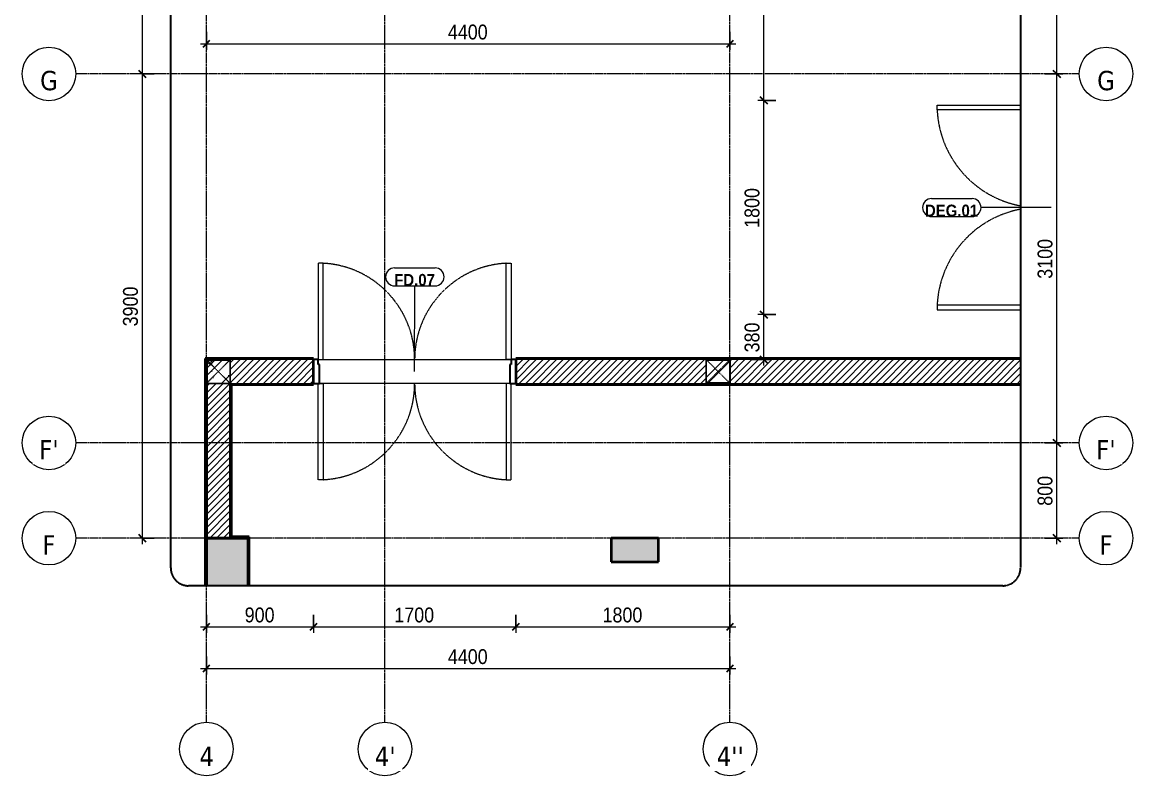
# Model space of a CAD drawing. Header units: millimetres. Extents: x 42962 to 86732, y 2002 to 54980.
# Drawn here: x 53216 to 62549, y 42540 to 48871 of the extents above; entities that cross this region are included whole.
import ezdxf

# ---------------------------------------------------------------- set-up
doc = ezdxf.new("R2010")
doc.units = ezdxf.units.MM
for name, pattern in [('Dash', [6, 3, -3]), ('Dash - Tight', [4.5, 3, -1.5]), ('Grid Line', [22.225, 12.7, -3.175, 3.175, -3.175]), ('Hidden', [7.14375, 4.7625, -2.38125])]:
    doc.linetypes.add(name, pattern=pattern)
for name, color, linetype, lineweight in [('0-2', 10, 'Continuous', 5), ('A-ANNO-DIMS', 211, 'Continuous', 9), ('A-ANNO-DIMS-50', 211, 'Continuous', 9), ('A-DETL-GENF-1', 92, 'Dash - Tight', 18), ('A-DETL-GENF-2', 92, 'Hidden', 25), ('A-DOOR', 31, 'Continuous', 18), ('A-DOOR-FRAM', 31, 'Continuous', 25), ('A-DOOR-IDEN', 31, 'Continuous', 9), ('A-FLOR', 192, 'Continuous', 18), ('A-WALL', 113, 'Continuous', 18), ('A-WALL-1', 113, 'Continuous', 35), ('A-WALL-PATT-1', 111, 'Continuous', 18), ('I-WALL-2', 2, 'Continuous', 35), ('S-COLS', 52, 'Continuous', 18), ('S-COLS-1', 9, 'Continuous', 5), ('S-COLS-2', 7, 'Continuous', 35), ('S-COLS-3', 52, 'Dash', 18), ('S-COLS-4', 254, 'Continuous', 18), ('S-COLS-5', 52, 'Continuous', 35), ('S-COLS-HDLN', 52, 'Dash', 18), ('S-GRID-1', 1, 'Grid Line', 9), ('S-GRID-IDEN', 1, 'Continuous', 9)]:
    doc.layers.add(name, color=color, linetype=linetype, lineweight=lineweight)
doc.styles.add('Arial_B_1', font='arialbd.ttf', dxfattribs={"width": 0.9, "height": 100})
doc.styles.add('Tahoma_B', font='tahomabd.ttf', dxfattribs={"height": 162.5})
doc.styles.add('UTM Avo', font='', dxfattribs={"width": 0.9, "height": 125})
doc.styles.get('UTM Avo').set_extended_font_data('UTM Avo')
doc.dimstyles.new('1_Dim_chi_tiet_2_5', dxfattribs={"dimscale": 304.8, "dimtxt": 124.912619, "dimasz": 0.19685, "dimexe": 0.164042, "dimexo": 0.0625, "dimgap": 0.016404, "dimtad": 1, "dimdec": 0, "dimrnd": 5, "dimzin": 0, "dimdsep": 46, "dimtxsty": 'UTM Avo', "dimblk1": 'OBLIQUE', "dimblk2": 'OBLIQUE', "dimsah": 1, "dimcen": 0.09, "dimdle": 0.164042, "dimazin": 0, "dimtfac": 1, "dimtdec": 4, "dimtix": 1, "dimtmove": 0, "dimatfit": 3, "dimfxl": 0.328084, "dimfxlon": 1, "dimtvp": 1, "dimtolj": 1, "dimtzin": 0, "dimarcsym": 2})
pattern_1 = [(45, (10311.07, 0), (-28.284271, 28.284271), [])]
pattern_2 = [(45, (10311.07, 0), (-26.516504, 26.516504), [])]
pattern_3 = [(50, (10311.07, 0), (364.3679, -31.8783), [38.1, -419.1]), (355, (10311.07, 0), (-70.4859, 382.1133), [30.48, -335.28]), (100.451, (10341.43, -2.66), (293.885, 350.2334), [32.38, -356.18]), (46.184, (10311.07, 101.6), (542.1585, -84.0858), [57.15, -628.65]), (96.636, (10356.25, 94.6), (474.805, 494.8554), [48.57, -534.27]), (351.184, (10311.07, 101.6), (474.81, 494.85), [45.72, -502.92]), (21, (10361.87, 76.2), (303.2285, -204.5305), [38.1, -419.1]), (326, (10361.87, 76.2), (123.6039, 368.376), [30.48, -335.28]), (71.451, (10387.14, 59.16), (426.8341, 163.8427), [32.38, -356.18]), (37.5, (10311.07, 0), (6.17665, 169.11015), [3.353, -327.863, 3.353, -337.007, -336.55]), (37.5, (10311.07, 0), (6.17665, 169.11015), [-671.576, 3.353, -333.197]), (7.5, (10311.07, 0), (133.6389, 200.3615), [3.353, -190.703, 3.353, -320.243, -128.27]), (7.5, (10311.07, 0), (133.6389, 200.3615), [-517.652, 3.353, -124.917]), (327.5, (10197.79, 0), (271.18182, -11.45836), [3.353, -123.647, 3.353, -392.887, -525.78]), (327.5, (10197.79, 0), (271.18182, -11.45836), [-523.24, 3.353, -522.427]), (317.5, (10146.99, 0), (296.2585, 50.85285), [3.353, -161.747, 3.353, -259.791, -373.38]), (317.5, (10146.99, 0), (296.2585, 50.85285), [-428.244, 3.353, -370.027]), (45, (10311.07, 0), (-125.7236, 125.7236), []), (45, (10311.07, 190.5), (-125.7236, 125.7236), [])]

# ---------------------------------------------------------------- blocks, each defined once
blk = doc.blocks.new('NCV_TKTC_KET CAU_rvt-2-TKCS_THANG MÁY TM1 - MẶT BẰNG TẦNG 1')
at = {"layer": 'S-COLS-1'}
for points in [[(45752.6, 53361.9), (45752.6, 53711.9), (44452.6, 53711.9), (44452.6, 53361.9), (45316.3, 53361.9)], [(48852.6, 53362.3), (48852.6, 53562.3), (48252.6, 53562.3), (48252.6, 53362.3)], [(45052.6, 51361.9), (45052.6, 51661.9), (44452.6, 51661.9), (44452.6, 51361.9)], [(46752.6, 51261.9), (46752.6, 51661.9), (46552.6, 51661.9), (46552.6, 51261.9)], [(48852.6, 51261.9), (48852.6, 51661.9), (48652.6, 51661.9), (48652.6, 51261.9)], [(44652.6, 49161.9), (44652.6, 49561.9), (44452.6, 49561.9), (44452.6, 49161.9)], [(46752.6, 49161.9), (46752.6, 49561.9), (46552.6, 49561.9), (46552.6, 49161.9)], [(48852.6, 49161.9), (48852.6, 49561.9), (48652.6, 49561.9), (48652.6, 49161.9)], [(44452.6, 44136.9), (44802.6, 44136.9), (44802.6, 44536.9), (44452.6, 44536.9)], [(48252.6, 44336.9), (48252.6, 44536.9), (47852.6, 44536.9), (47852.6, 44336.9)]]:
    blk.add_hatch(color=256, dxfattribs=at).paths.add_polyline_path(points)
at = {"layer": 'S-COLS-2'}
for p, q in [((44452.6, 53711.9), (44452.6, 53361.9)), ((45752.6, 53711.9), (44452.6, 53711.9)), ((45752.6, 53361.9), (45752.6, 53711.9)), ((48252.6, 53562.3), (48252.6, 53362.3)), ((48852.6, 53562.3), (48252.6, 53562.3)), ((48852.6, 53362.3), (48852.6, 53562.3)), ((44452.6, 53361.9), (45752.6, 53361.9)), ((48252.6, 53362.3), (48852.6, 53362.3)), ((44452.6, 51661.9), (44452.6, 51361.9)), ((45052.6, 51661.9), (44452.6, 51661.9)), ((45052.6, 51361.9), (45052.6, 51661.9)), ((46752.6, 51661.9), (46552.6, 51661.9)), ((46552.6, 51661.9), (46552.6, 51261.9)), ((46752.6, 51261.9), (46752.6, 51661.9)), ((48852.6, 51661.9), (48652.6, 51661.9)), ((48652.6, 51661.9), (48652.6, 51261.9)), ((48852.6, 51261.9), (48852.6, 51661.9)), ((44452.6, 51361.9), (45052.6, 51361.9)), ((46552.6, 51261.9), (46752.6, 51261.9)), ((48652.6, 51261.9), (48852.6, 51261.9)), ((44652.6, 49561.9), (44452.6, 49561.9)), ((44452.6, 49561.9), (44452.6, 49161.9)), ((44652.6, 49161.9), (44652.6, 49561.9)), ((46752.6, 49561.9), (46552.6, 49561.9)), ((46552.6, 49561.9), (46552.6, 49161.9)), ((46752.6, 49161.9), (46752.6, 49561.9)), ((48852.6, 49561.9), (48652.6, 49561.9)), ((48652.6, 49561.9), (48652.6, 49161.9)), ((48852.6, 49161.9), (48852.6, 49561.9)), ((44452.6, 49161.9), (44652.6, 49161.9)), ((46552.6, 49161.9), (46752.6, 49161.9)), ((48652.6, 49161.9), (48852.6, 49161.9)), ((44802.6, 44536.9), (44452.6, 44536.9)), ((44452.6, 44536.9), (44452.6, 44136.9)), ((44802.6, 44136.9), (44802.6, 44536.9)), ((47852.6, 44536.9), (47852.6, 44336.9)), ((48252.6, 44536.9), (47852.6, 44536.9)), ((48252.6, 44336.9), (48252.6, 44536.9)), ((47852.6, 44336.9), (48252.6, 44336.9))]:
    blk.add_line(p, q, dxfattribs=at)
blk = doc.blocks.new('FD_07 - FD_07-1700x2200-CỬA ĐI 2 CÁNH-910693-TKCS_THANG MÁY TM1 - MẶT BẰNG TẦNG 1')
at = {"layer": 'A-DETL-GENF-1'}
for p, q in [((-810, 910), (-810, 100)), ((-770, 910), (-810, 910)), ((-770, 100), (-770, 910)), ((770, 100), (770, 910)), ((770, 910), (810, 910)), ((810, 910), (810, 100)), ((-810, 100), (-770, 100)), ((810, 100), (770, 100)), ((-810, -910), (-810, -100)), ((-810, -100), (-770, -100)), ((-770, -100), (-770, -910)), ((810, -100), (770, -100)), ((770, -100), (770, -910)), ((810, -910), (810, -100)), ((-770, -910), (-810, -910)), ((770, -910), (810, -910))]:
    blk.add_line(p, q, dxfattribs=at)
for centre, start, end in [((-810, 100), 0, 87.16943), ((810, 100), 92.83057, 180), ((-810, -100), 272.83057, 360), ((810, -100), 180, 267.16943)]:
    blk.add_arc(centre, 810, start, end, dxfattribs=at)
at = {"layer": 'A-DOOR'}
for p, q in [((-810, 100), (810, 100)), ((800, -100), (-800, -100))]:
    blk.add_line(p, q, dxfattribs=at)
at = {"layer": 'A-DOOR-FRAM'}
for p, q in [((-810, 100), (-850, 100)), ((-850, 100), (-850, -100)), ((-810, 60), (-810, 100)), ((850, 100), (810, 100)), ((810, 100), (810, 60)), ((850, -100), (850, 100)), ((-800, 60), (-810, 60)), ((-800, -100), (-800, 60)), ((810, 60), (800, 60)), ((800, 60), (800, -100)), ((-850, -100), (-800, -100)), ((800, -100), (850, -100))]:
    blk.add_line(p, q, dxfattribs=at)
blk = doc.blocks.new('FD_07 - DIG_01-1800x2200-CỬA ĐI 2 CÁNH 2-2150742-TKCS_THANG MÁY TM1 - MẶT BẰNG TẦNG 1')
at = {"layer": 'A-DETL-GENF-1'}
for p, q in [((-860, 960), (-860, 258.1)), ((-820, 960), (-860, 960)), ((-820, 258.1), (-820, 960)), ((820, 258.1), (820, 960)), ((820, 960), (860, 960)), ((860, 960), (860, 258.1))]:
    blk.add_line(p, q, dxfattribs=at)
for centre, start, end in [((-860, 100), 10.61607, 87.33412), ((860, 100), 92.66588, 169.38393)]:
    blk.add_arc(centre, 860, start, end, dxfattribs=at)
blk = doc.blocks.new('G1_SOF - BO TRU - 200x200-3050151-TKCS_THANG MÁY TM1 - MẶT BẰNG TẦNG 1')
at = {"layer": 'S-COLS-HDLN'}
for p, q in [((-100, 100), (100, -100)), ((100, 100), (-100, -100))]:
    blk.add_line(p, q, dxfattribs=at)
blk = doc.blocks.new('BORDER VIEW - BORDER VIEW-2485177-TKCS_THANG MÁY TM1 - MẶT BẰNG TẦNG 1')
at = {"layer": 'A-DETL-GENF-2'}
for p, q in [((150, 9766), (6991.9, 9766)), ((0, 150), (0, 9616)), ((7141.9, 9616), (7141.9, 150)), ((6991.9, 0), (150, 0))]:
    blk.add_line(p, q, dxfattribs=at)
for centre, start, end in [((150, 9616), 90, 180), ((6991.9, 9616), 360, 90), ((150, 150), 180, 270), ((6991.9, 150), 270, 0)]:
    blk.add_arc(centre, 150, start, end, dxfattribs=at)
blk = doc.blocks.new('Grid - M_Grid Head - Circle-353313-TKCS_THANG MÁY TM1 - MẶT BẰNG TẦNG 1')
at = {"layer": 'S-GRID-IDEN'}
blk.add_circle((0, 0), 4.5, dxfattribs=at)
blk = doc.blocks.new('STN_Door Tag - STN_Door Tag-1788670-TKCS_THANG MÁY TM1 - MẶT BẰNG TẦNG 1')
at = {"layer": 'A-DOOR-IDEN'}
for p, q in [((-3.37, 1.49), (3.43, 1.49)), ((-3.37, -1.52), (3.43, -1.52))]:
    blk.add_line(p, q, dxfattribs=at)
for centre, start, end in [((-3.37, -0.01), 90, 270), ((3.43, -0.01), 270, 90)]:
    blk.add_arc(centre, 1.51, start, end, dxfattribs=at)
blk = doc.blocks.new('DIMBLOCK41-TKCS_THANG MÁY TM1 - MẶT BẰNG TẦNG 1')
at = {"layer": 'A-ANNO-DIMS-50', "lineweight": 25}
for p, q in [((61910.7, 45336.9), (61880.7, 45366.9)), ((61910.7, 45336.9), (61940.7, 45306.9)), ((61910.7, 44536.9), (61880.7, 44566.9)), ((61910.7, 44536.9), (61940.7, 44506.9))]:
    blk.add_line(p, q, dxfattribs=at)
at = {"layer": 'A-ANNO-DIMS-50'}
for p, q in [((61810.7, 45336.9), (61960.7, 45336.9)), ((61910.7, 45336.9), (61810.7, 45336.9)), ((61910.7, 44486.9), (61910.7, 45336.9)), ((61810.7, 44536.9), (61960.7, 44536.9)), ((61910.7, 44536.9), (61810.7, 44536.9))]:
    blk.add_line(p, q, dxfattribs=at)
at = {"layer": 'A-ANNO-DIMS-50', "color": 0, "insert": (61748.3, 44808.6), "char_height": 125, "width": 308.118, "attachment_point": 1, "rotation": 90, "line_spacing_factor": 1.110334, "style": 'UTM Avo'}
blk.add_mtext('800', dxfattribs=at)
blk = doc.blocks.new('_Oblique')
at = {"color": 0, "linetype": 'ByBlock', "lineweight": -2}
blk.add_line((-0.5, -0.5), (0.5, 0.5), dxfattribs=at)
blk = doc.blocks.new('DIMBLOCK42-TKCS_THANG MÁY TM1 - MẶT BẰNG TẦNG 1')
at = {"layer": 'A-ANNO-DIMS-50', "lineweight": 25}
for p, q in [((61910.7, 48436.9), (61880.7, 48466.9)), ((61910.7, 48436.9), (61940.7, 48406.9)), ((61910.7, 45336.9), (61880.7, 45366.9)), ((61910.7, 45336.9), (61940.7, 45306.9))]:
    blk.add_line(p, q, dxfattribs=at)
at = {"layer": 'A-ANNO-DIMS-50'}
for p, q in [((61810.7, 48436.9), (61960.7, 48436.9)), ((61910.7, 48436.9), (61810.7, 48436.9)), ((61910.7, 45336.9), (61910.7, 48436.9)), ((61810.7, 45336.9), (61960.7, 45336.9)), ((61910.7, 45336.9), (61810.7, 45336.9))]:
    blk.add_line(p, q, dxfattribs=at)
at = {"layer": 'A-ANNO-DIMS-50', "color": 0, "insert": (61748.3, 46715.8), "char_height": 125, "width": 410.824, "attachment_point": 1, "rotation": 90, "line_spacing_factor": 1.110334, "style": 'UTM Avo'}
blk.add_mtext('3100', dxfattribs=at)
blk = doc.blocks.new('DIMBLOCK43-TKCS_THANG MÁY TM1 - MẶT BẰNG TẦNG 1')
at = {"layer": 'A-ANNO-DIMS-50'}
for p, q in [((61810.7, 51436.9), (61960.7, 51436.9)), ((61910.7, 51436.9), (61810.7, 51436.9)), ((61910.7, 48436.9), (61910.7, 51486.9)), ((61810.7, 48436.9), (61960.7, 48436.9)), ((61910.7, 48436.9), (61810.7, 48436.9))]:
    blk.add_line(p, q, dxfattribs=at)
at = {"layer": 'A-ANNO-DIMS-50', "lineweight": 25}
for p, q in [((61910.7, 51436.9), (61880.7, 51466.9)), ((61910.7, 51436.9), (61940.7, 51406.9)), ((61910.7, 48436.9), (61880.7, 48466.9)), ((61910.7, 48436.9), (61940.7, 48406.9))]:
    blk.add_line(p, q, dxfattribs=at)
at = {"layer": 'A-ANNO-DIMS-50', "color": 0, "insert": (61748.3, 49765.8), "char_height": 125, "width": 410.824, "attachment_point": 1, "rotation": 90, "line_spacing_factor": 1.110334, "style": 'UTM Avo'}
blk.add_mtext('3000', dxfattribs=at)
blk = doc.blocks.new('DIMBLOCK44-TKCS_THANG MÁY TM1 - MẶT BẰNG TẦNG 1')
at = {"layer": 'A-ANNO-DIMS-50'}
for p, q in [((54324.9, 51436.9), (54174.9, 51436.9)), ((54224.9, 51486.9), (54224.9, 48436.9)), ((54224.9, 51436.9), (54324.9, 51436.9)), ((54324.9, 48436.9), (54174.9, 48436.9)), ((54224.9, 48436.9), (54324.9, 48436.9))]:
    blk.add_line(p, q, dxfattribs=at)
at = {"layer": 'A-ANNO-DIMS-50', "lineweight": 25}
for p, q in [((54224.9, 51436.9), (54194.9, 51466.9)), ((54224.9, 51436.9), (54254.9, 51406.9)), ((54224.9, 48436.9), (54194.9, 48466.9)), ((54224.9, 48436.9), (54254.9, 48406.9))]:
    blk.add_line(p, q, dxfattribs=at)
at = {"layer": 'A-ANNO-DIMS-50', "color": 0, "insert": (54062.5, 49765.8), "char_height": 125, "width": 410.824, "attachment_point": 1, "rotation": 90, "line_spacing_factor": 1.110334, "style": 'UTM Avo'}
blk.add_mtext('3000', dxfattribs=at)
blk = doc.blocks.new('DIMBLOCK45-TKCS_THANG MÁY TM1 - MẶT BẰNG TẦNG 1')
at = {"layer": 'A-ANNO-DIMS-50', "lineweight": 25}
for p, q in [((54224.9, 48436.9), (54194.9, 48466.9)), ((54224.9, 48436.9), (54254.9, 48406.9)), ((54224.9, 44536.9), (54194.9, 44566.9)), ((54224.9, 44536.9), (54254.9, 44506.9))]:
    blk.add_line(p, q, dxfattribs=at)
at = {"layer": 'A-ANNO-DIMS-50'}
for p, q in [((54324.9, 48436.9), (54174.9, 48436.9)), ((54224.9, 48436.9), (54224.9, 44486.9)), ((54224.9, 48436.9), (54324.9, 48436.9)), ((54324.9, 44536.9), (54174.9, 44536.9)), ((54224.9, 44536.9), (54324.9, 44536.9))]:
    blk.add_line(p, q, dxfattribs=at)
at = {"layer": 'A-ANNO-DIMS-50', "color": 0, "insert": (54062.5, 46315.8), "char_height": 125, "width": 410.824, "attachment_point": 1, "rotation": 90, "line_spacing_factor": 1.110334, "style": 'UTM Avo'}
blk.add_mtext('3900', dxfattribs=at)
blk = doc.blocks.new('DIMBLOCK46-TKCS_THANG MÁY TM1 - MẶT BẰNG TẦNG 1')
at = {"layer": 'A-ANNO-DIMS-50'}
for p, q in [((54763.6, 43891.6), (54763.6, 43741.6)), ((54763.6, 43791.6), (54763.6, 43891.6)), ((55663.6, 43891.6), (55663.6, 43741.6)), ((55663.6, 43791.6), (55663.6, 43891.6)), ((54713.6, 43791.6), (55663.6, 43791.6))]:
    blk.add_line(p, q, dxfattribs=at)
at = {"layer": 'A-ANNO-DIMS-50', "lineweight": 25}
for p, q in [((54763.6, 43791.6), (54733.6, 43761.6)), ((54763.6, 43791.6), (54793.6, 43821.6)), ((55663.6, 43791.6), (55633.6, 43761.6)), ((55663.6, 43791.6), (55693.6, 43821.6))]:
    blk.add_line(p, q, dxfattribs=at)
at = {"layer": 'A-ANNO-DIMS-50', "color": 0, "insert": (55085.3, 43954), "char_height": 125, "width": 308.118, "attachment_point": 1, "line_spacing_factor": 1.110334, "style": 'UTM Avo'}
blk.add_mtext('900', dxfattribs=at)
blk = doc.blocks.new('DIMBLOCK47-TKCS_THANG MÁY TM1 - MẶT BẰNG TẦNG 1')
at = {"layer": 'A-ANNO-DIMS-50'}
for p, q in [((55663.6, 43891.6), (55663.6, 43741.6)), ((55663.6, 43791.6), (55663.6, 43891.6)), ((57363.6, 43891.6), (57363.6, 43741.6)), ((57363.6, 43791.6), (57363.6, 43891.6)), ((55663.6, 43791.6), (57363.6, 43791.6))]:
    blk.add_line(p, q, dxfattribs=at)
at = {"layer": 'A-ANNO-DIMS-50', "lineweight": 25}
for p, q in [((55663.6, 43791.6), (55633.6, 43761.6)), ((55663.6, 43791.6), (55693.6, 43821.6)), ((57363.6, 43791.6), (57333.6, 43761.6)), ((57363.6, 43791.6), (57393.6, 43821.6))]:
    blk.add_line(p, q, dxfattribs=at)
at = {"layer": 'A-ANNO-DIMS-50', "color": 0, "insert": (56342.5, 43954), "char_height": 125, "width": 410.824, "attachment_point": 1, "line_spacing_factor": 1.110334, "style": 'UTM Avo'}
blk.add_mtext('1700', dxfattribs=at)
blk = doc.blocks.new('DIMBLOCK48-TKCS_THANG MÁY TM1 - MẶT BẰNG TẦNG 1')
at = {"layer": 'A-ANNO-DIMS-50'}
for p, q in [((57363.6, 43891.6), (57363.6, 43741.6)), ((57363.6, 43791.6), (57363.6, 43891.6)), ((59163.6, 43891.6), (59163.6, 43741.6)), ((59163.6, 43791.6), (59163.6, 43891.6)), ((57363.6, 43791.6), (59213.6, 43791.6))]:
    blk.add_line(p, q, dxfattribs=at)
at = {"layer": 'A-ANNO-DIMS-50', "lineweight": 25}
for p, q in [((57363.6, 43791.6), (57333.6, 43761.6)), ((57363.6, 43791.6), (57393.6, 43821.6)), ((59163.6, 43791.6), (59133.6, 43761.6)), ((59163.6, 43791.6), (59193.6, 43821.6))]:
    blk.add_line(p, q, dxfattribs=at)
at = {"layer": 'A-ANNO-DIMS-50', "color": 0, "insert": (58092.5, 43954), "char_height": 125, "width": 410.824, "attachment_point": 1, "line_spacing_factor": 1.110334, "style": 'UTM Avo'}
blk.add_mtext('1800', dxfattribs=at)
blk = doc.blocks.new('DIMBLOCK49-TKCS_THANG MÁY TM1 - MẶT BẰNG TẦNG 1')
at = {"layer": 'A-ANNO-DIMS-50'}
for p, q in [((54763.6, 43541.6), (54763.6, 43391.6)), ((54763.6, 43441.6), (54763.6, 43541.6)), ((59163.6, 43541.6), (59163.6, 43391.6)), ((59163.6, 43441.6), (59163.6, 43541.6)), ((54713.6, 43441.6), (59213.6, 43441.6))]:
    blk.add_line(p, q, dxfattribs=at)
at = {"layer": 'A-ANNO-DIMS-50', "lineweight": 25}
for p, q in [((54763.6, 43441.6), (54733.6, 43411.6)), ((54763.6, 43441.6), (54793.6, 43471.6)), ((59163.6, 43441.6), (59133.6, 43411.6)), ((59163.6, 43441.6), (59193.6, 43471.6))]:
    blk.add_line(p, q, dxfattribs=at)
at = {"layer": 'A-ANNO-DIMS-50', "color": 0, "insert": (56792.5, 43604), "char_height": 125, "width": 410.824, "attachment_point": 1, "line_spacing_factor": 1.110334, "style": 'UTM Avo'}
blk.add_mtext('4400', dxfattribs=at)
blk = doc.blocks.new('DIMBLOCK50-TKCS_THANG MÁY TM1 - MẶT BẰNG TẦNG 1')
at = {"layer": 'A-ANNO-DIMS-50'}
for p, q in [((59548.4, 46414.6), (59398.4, 46414.6)), ((59448.4, 45986.9), (59448.4, 46414.6)), ((59448.4, 46414.6), (59548.4, 46414.6)), ((59348.4, 46036.9), (59498.4, 46036.9)), ((59448.4, 46036.9), (59348.4, 46036.9))]:
    blk.add_line(p, q, dxfattribs=at)
at = {"layer": 'A-ANNO-DIMS-50', "lineweight": 25}
for p, q in [((59448.4, 46414.6), (59418.4, 46444.6)), ((59448.4, 46414.6), (59478.4, 46384.6)), ((59448.4, 46036.9), (59418.4, 46066.9)), ((59448.4, 46036.9), (59478.4, 46006.9))]:
    blk.add_line(p, q, dxfattribs=at)
at = {"layer": 'A-ANNO-DIMS-50', "color": 0, "insert": (59286, 46097.4), "char_height": 125, "width": 308.118, "attachment_point": 1, "rotation": 90, "line_spacing_factor": 1.110334, "style": 'UTM Avo'}
blk.add_mtext('380', dxfattribs=at)
blk = doc.blocks.new('DIMBLOCK51-TKCS_THANG MÁY TM1 - MẶT BẰNG TẦNG 1')
at = {"layer": 'A-ANNO-DIMS-50'}
for p, q in [((59548.4, 48214.6), (59398.4, 48214.6)), ((59448.4, 46414.6), (59448.4, 48214.6)), ((59448.4, 48214.6), (59548.4, 48214.6)), ((59548.4, 46414.6), (59398.4, 46414.6)), ((59448.4, 46414.6), (59548.4, 46414.6))]:
    blk.add_line(p, q, dxfattribs=at)
at = {"layer": 'A-ANNO-DIMS-50', "lineweight": 25}
for p, q in [((59448.4, 48214.6), (59418.4, 48244.6)), ((59448.4, 48214.6), (59478.4, 48184.6)), ((59448.4, 46414.6), (59418.4, 46444.6)), ((59448.4, 46414.6), (59478.4, 46384.6))]:
    blk.add_line(p, q, dxfattribs=at)
at = {"layer": 'A-ANNO-DIMS-50', "color": 0, "insert": (59286, 47143.5), "char_height": 125, "width": 410.824, "attachment_point": 1, "rotation": 90, "line_spacing_factor": 1.110334, "style": 'UTM Avo'}
blk.add_mtext('1800', dxfattribs=at)
blk = doc.blocks.new('DIMBLOCK52-TKCS_THANG MÁY TM1 - MẶT BẰNG TẦNG 1')
at = {"layer": 'A-ANNO-DIMS-50'}
for p, q in [((59448.4, 48214.6), (59448.4, 50411.9)), ((59348.4, 50361.9), (59498.4, 50361.9)), ((59448.4, 50361.9), (59348.4, 50361.9)), ((59548.4, 48214.6), (59398.4, 48214.6)), ((59448.4, 48214.6), (59548.4, 48214.6))]:
    blk.add_line(p, q, dxfattribs=at)
at = {"layer": 'A-ANNO-DIMS-50', "lineweight": 25}
for p, q in [((59448.4, 50361.9), (59418.4, 50391.9)), ((59448.4, 50361.9), (59478.4, 50331.9)), ((59448.4, 48214.6), (59418.4, 48244.6)), ((59448.4, 48214.6), (59478.4, 48184.6))]:
    blk.add_line(p, q, dxfattribs=at)
at = {"layer": 'A-ANNO-DIMS-50', "color": 0, "insert": (59286, 49117.1), "char_height": 125, "width": 410.824, "attachment_point": 1, "rotation": 90, "line_spacing_factor": 1.110334, "style": 'UTM Avo'}
blk.add_mtext('2145', dxfattribs=at)
blk = doc.blocks.new('DIMBLOCK53-TKCS_THANG MÁY TM1 - MẶT BẰNG TẦNG 1')
at = {"layer": 'A-ANNO-DIMS-50'}
for p, q in [((54763.6, 48789.2), (54763.6, 48639.2)), ((54763.6, 48689.2), (54763.6, 48789.2)), ((59163.6, 48789.2), (59163.6, 48639.2)), ((59163.6, 48689.2), (59163.6, 48789.2)), ((54713.6, 48689.2), (59213.6, 48689.2))]:
    blk.add_line(p, q, dxfattribs=at)
at = {"layer": 'A-ANNO-DIMS-50', "lineweight": 25}
for p, q in [((54763.6, 48689.2), (54793.6, 48719.2)), ((59163.6, 48689.2), (59193.6, 48719.2)), ((54763.6, 48689.2), (54733.6, 48659.2)), ((59163.6, 48689.2), (59133.6, 48659.2))]:
    blk.add_line(p, q, dxfattribs=at)
at = {"layer": 'A-ANNO-DIMS-50', "color": 0, "insert": (56792.5, 48851.6), "char_height": 125, "width": 410.824, "attachment_point": 1, "line_spacing_factor": 1.110334, "style": 'UTM Avo'}
blk.add_mtext('4400', dxfattribs=at)

msp = doc.modelspace()

# ---------------------------------------------------------------- hatches: boundary and pattern name
at = {"layer": 'A-WALL-PATT-1'}
h = msp.add_hatch(dxfattribs=at)
h.set_pattern_fill('FP_3', color=256, style=0, pattern_type=2)
h.set_pattern_definition(pattern_2)
h.paths.add_polyline_path([(61605.5, 46036.9), (61605.5, 46046.9), (57363.6, 46046.9), (57363.6, 46036.9), (59163.7, 46036.9)])
h.paths.add_polyline_path([(54763.6, 46036.9), (55663.6, 46036.9), (55663.6, 46046.9), (54753.6, 46046.9), (54753.6, 46036.9)])
h = msp.add_hatch(dxfattribs=at)
h.set_pattern_fill('FP_3', color=256, style=0, pattern_type=2)
h.set_pattern_definition(pattern_2)
h.paths.add_polyline_path([(54763.6, 44136.9), (54763.6, 46036.9), (54753.6, 46036.9), (54753.6, 44136.9)])
h = msp.add_hatch(dxfattribs=at)
h.set_pattern_fill('FP_1', color=256, style=0, pattern_type=2)
h.set_pattern_definition(pattern_1)
h.paths.add_polyline_path([(61605.5, 45836.9), (61605.5, 46036.9), (59163.7, 46036.9), (59163.7, 45836.9)])
h.paths.add_polyline_path([(58963.7, 45836.9), (58963.7, 46036.9), (57363.6, 46036.9), (57363.6, 45836.9), (57668.2, 45836.9)])
h.paths.add_polyline_path([(55663.6, 45836.9), (55663.6, 46036.9), (54963.6, 46036.9), (54963.6, 45836.9), (55627.4, 45836.9)])
h = msp.add_hatch(dxfattribs=at)
h.set_pattern_fill('FP_1', color=256, style=0, pattern_type=2)
h.set_pattern_definition(pattern_1)
h.paths.add_polyline_path([(54963.6, 44536.9), (54963.6, 45836.9), (54763.6, 45836.9), (54763.6, 44536.9)])
h = msp.add_hatch(dxfattribs=at)
h.set_pattern_fill('FP_3', color=256, style=0, pattern_type=2)
h.set_pattern_definition(pattern_2)
h.paths.add_polyline_path([(54973.6, 44536.9), (54973.6, 45836.9), (54963.6, 45836.9), (54963.6, 44536.9)])
h = msp.add_hatch(dxfattribs=at)
h.set_pattern_fill('FP_3', color=256, style=0, pattern_type=2)
h.set_pattern_definition(pattern_2)
h.paths.add_polyline_path([(61605.5, 45826.9), (61605.5, 45836.9), (57363.6, 45836.9), (57363.6, 45826.9), (57668.2, 45826.9)])
h.paths.add_polyline_path([(55663.6, 45826.9), (55663.6, 45836.9), (54973.6, 45836.9), (54973.6, 45826.9), (55627.4, 45826.9)])
h = msp.add_hatch(dxfattribs=at)
h.set_pattern_fill('FP_3', color=256, style=0, pattern_type=2)
h.set_pattern_definition(pattern_2)
h.paths.add_polyline_path([(55113.7, 44536.9), (55123.7, 44536.9), (55123.7, 44546.9), (54973.6, 44546.9), (54973.6, 44536.9)])
h = msp.add_hatch(dxfattribs=at)
h.set_pattern_fill('FP_3', color=256, style=0, pattern_type=2)
h.set_pattern_definition(pattern_2)
h.paths.add_polyline_path([(55113.7, 44136.9), (55123.7, 44136.9), (55123.7, 44536.9), (55113.7, 44536.9)])
at = {"layer": 'S-COLS-4'}
h = msp.add_hatch(dxfattribs=at)
h.set_pattern_fill('FP_2', color=256, style=0, pattern_type=2)
h.set_pattern_definition(pattern_3)
h.paths.add_polyline_path([(54963.6, 45836.9), (54963.6, 46036.9), (54763.6, 46036.9), (54763.6, 45836.9)])
h = msp.add_hatch(dxfattribs=at)
h.set_pattern_fill('FP_2', color=256, style=0, pattern_type=2)
h.set_pattern_definition(pattern_3)
h.paths.add_polyline_path([(54963.6, 45836.9), (54963.6, 46036.9), (54763.6, 46036.9), (54763.6, 45836.9)])
h = msp.add_hatch(dxfattribs=at)
h.set_pattern_fill('FP_2', color=256, style=0, pattern_type=2)
h.set_pattern_definition(pattern_3)
h.paths.add_polyline_path([(59163.7, 45836.9), (59163.7, 46036.9), (58963.7, 46036.9), (58963.7, 45836.9)])
h = msp.add_hatch(dxfattribs=at)
h.set_pattern_fill('FP_2', color=256, style=0, pattern_type=2)
h.set_pattern_definition(pattern_3)
h.paths.add_polyline_path([(59163.7, 45836.9), (59163.7, 46036.9), (58963.7, 46036.9), (58963.7, 45836.9)])

# ---------------------------------------------------------------- linework, layer by layer
at = {"layer": 'A-DOOR-IDEN'}
for p, q in [((61863.6, 47314.6), (61273.3, 47314.6)), ((56513.6, 45936.9), (56515.2, 46648))]:
    msp.add_line(p, q, dxfattribs=at)
at = {"layer": 'A-FLOR'}
msp.add_line((57313.6, 45836.9), (55713.6, 45836.9), dxfattribs=at)
at = {"layer": 'A-WALL'}
for p, q in [((55663.6, 46036.9), (54963.6, 46036.9)), ((54963.6, 46036.9), (54963.6, 45836.9)), ((55703.6, 46036.9), (57323.6, 46036.9)), ((58963.7, 46036.9), (57363.6, 46036.9)), ((58963.7, 45836.9), (58963.7, 46036.9)), ((61605.5, 46036.9), (59163.7, 46036.9)), ((59163.7, 46036.9), (59163.7, 45836.9)), ((54963.6, 45836.9), (54763.6, 45836.9)), ((54973.6, 45836.9), (55663.6, 45836.9)), ((57363.6, 45836.9), (58963.7, 45836.9)), ((59163.7, 45836.9), (61605.5, 45836.9))]:
    msp.add_line(p, q, dxfattribs=at)
at = {"layer": 'A-WALL-1'}
for p, q in [((55663.6, 45836.9), (55663.6, 46036.9)), ((57363.6, 46036.9), (57363.6, 45836.9)), ((54763.6, 45836.9), (54763.6, 44536.9)), ((54963.6, 45836.9), (54973.6, 45836.9)), ((54763.6, 44536.9), (54963.6, 44536.9)), ((54963.6, 44536.9), (54963.6, 44536.9))]:
    msp.add_line(p, q, dxfattribs=at)
at = {"layer": 'I-WALL-2'}
for p, q in [((55663.6, 46046.9), (54753.6, 46046.9)), ((54753.6, 46046.9), (54753.6, 44136.9)), ((54763.6, 46036.9), (54963.6, 46036.9)), ((54763.6, 44136.9), (54763.6, 46036.9)), ((55663.6, 46036.9), (55663.6, 46046.9)), ((61605.5, 46046.9), (57363.6, 46046.9)), ((57363.6, 46046.9), (57363.6, 46036.9)), ((58963.7, 46036.9), (59163.7, 46036.9)), ((54963.6, 45836.9), (54963.6, 44536.9)), ((54973.6, 44546.9), (54973.6, 45826.9)), ((54973.6, 45826.9), (55663.6, 45826.9)), ((55663.6, 45826.9), (55663.6, 45836.9)), ((57363.6, 45836.9), (57363.6, 45826.9)), ((57363.6, 45826.9), (61605.5, 45826.9)), ((59163.7, 45836.9), (58963.7, 45836.9)), ((54963.6, 44536.9), (55113.7, 44536.9)), ((55123.7, 44546.9), (54973.6, 44546.9)), ((55113.7, 44536.9), (55113.7, 44136.9)), ((55123.7, 44136.9), (55123.7, 44546.9))]:
    msp.add_line(p, q, dxfattribs=at)
at = {"layer": 'S-COLS'}
for p, q in [((54963.6, 45836.9), (54963.6, 46036.9)), ((58963.7, 46036.9), (58963.7, 45836.9)), ((59163.7, 45836.9), (59163.7, 46036.9)), ((54763.6, 45836.9), (54963.6, 45836.9))]:
    msp.add_line(p, q, dxfattribs=at)
at = {"layer": 'S-COLS-5'}
for p, q in [((54963.6, 46036.9), (54763.6, 46036.9)), ((54763.6, 46036.9), (54763.6, 45836.9)), ((59163.7, 46036.9), (58963.7, 46036.9)), ((58963.7, 45836.9), (59163.7, 45836.9))]:
    msp.add_line(p, q, dxfattribs=at)
at = {"layer": 'S-GRID-1'}
for p, q in [((54763.6, 44240.2), (54763.6, 53279.7)), ((56263.6, 44240.2), (56263.6, 53279.7)), ((59163.6, 44240.2), (59163.6, 53279.7)), ((54915.6, 48436.9), (53665.6, 48436.9)), ((60848.6, 48436.9), (54915.6, 48436.9)), ((62098.6, 48436.9), (60848.6, 48436.9)), ((54915.6, 45336.9), (53665.6, 45336.9)), ((60848.6, 45336.9), (54915.6, 45336.9)), ((62098.6, 45336.9), (60848.6, 45336.9)), ((54915.6, 44536.9), (53665.6, 44536.9)), ((60848.6, 44536.9), (54915.6, 44536.9)), ((62098.6, 44536.9), (60848.6, 44536.9)), ((54763.6, 42990.2), (54763.6, 44240.2)), ((56263.6, 42990.2), (56263.6, 44240.2)), ((59163.6, 42990.2), (59163.6, 44240.2))]:
    msp.add_line(p, q, dxfattribs=at)

# ---------------------------------------------------------------- block references
at = {"layer": '0-2'}
msp.add_blockref('NCV_TKTC_KET CAU_rvt-2-TKCS_THANG MÁY TM1 - MẶT BẰNG TẦNG 1', (10311.1, 0), dxfattribs=at)
at = {"layer": 'A-DETL-GENF-1'}
msp.add_blockref('BORDER VIEW - BORDER VIEW-2485177-TKCS_THANG MÁY TM1 - MẶT BẰNG TẦNG 1', (54463.6, 44136.9), dxfattribs=at)
at = {"layer": 'A-DOOR', "rotation": 89.99999999999993}
msp.add_blockref('FD_07 - DIG_01-1800x2200-CỬA ĐI 2 CÁNH 2-2150742-TKCS_THANG MÁY TM1 - MẶT BẰNG TẦNG 1', (61863.6, 47314.6), dxfattribs=at)
at = {"layer": 'A-DOOR'}
msp.add_blockref('FD_07 - FD_07-1700x2200-CỬA ĐI 2 CÁNH-910693-TKCS_THANG MÁY TM1 - MẶT BẰNG TẦNG 1', (56513.6, 45936.9), dxfattribs=at)
at = {"layer": 'A-DOOR-IDEN', "xscale": 49.99999999999998, "yscale": 49.99999999999998, "zscale": 49.99999999999998}
for p in [(61026.3, 47314.9), (56513.6, 46732.4)]:
    msp.add_blockref('STN_Door Tag - STN_Door Tag-1788670-TKCS_THANG MÁY TM1 - MẶT BẰNG TẦNG 1', p, dxfattribs=at)
at = {"layer": 'S-COLS-3'}
for p in [(54863.6, 45936.9), (59063.7, 45936.9)]:
    msp.add_blockref('G1_SOF - BO TRU - 200x200-3050151-TKCS_THANG MÁY TM1 - MẶT BẰNG TẦNG 1', p, dxfattribs=at)
at = {"layer": 'S-GRID-IDEN', "xscale": 49.99999999999998, "yscale": 49.99999999999998, "zscale": 49.99999999999998, "rotation": 89.99999999999982}
for p in [(53440.6, 48436.9), (62323.6, 48436.9), (53440.6, 45336.9), (62323.6, 45336.9), (53440.6, 44536.9), (62323.6, 44536.9)]:
    msp.add_blockref('Grid - M_Grid Head - Circle-353313-TKCS_THANG MÁY TM1 - MẶT BẰNG TẦNG 1', p, dxfattribs=at)
at = {"layer": 'S-GRID-IDEN', "xscale": 49.99999999999998, "yscale": 49.99999999999998, "zscale": 49.99999999999998}
for p in [(54763.6, 42765.2), (56263.6, 42765.2), (59163.6, 42765.2)]:
    msp.add_blockref('Grid - M_Grid Head - Circle-353313-TKCS_THANG MÁY TM1 - MẶT BẰNG TẦNG 1', p, dxfattribs=at)

# ---------------------------------------------------------------- texts
at = {"layer": 'A-DOOR-IDEN', "char_height": 100, "attachment_point": 5, "line_spacing_factor": 0.936439, "style": 'Arial_B_1'}
for s, insert, width in [('\\pt2.25,4.5,6.75,9,11.25,13.5,15.75,18,20.25,22.5,24.75,27,29.25,31.5,33.75,36,38.25,40.5,42.75,45,47.25,49.5,51.75,54,56.25,58.5,60.75,63,65.25,67.5,69.75,72;DEG.01', (61025.3, 47288.2), 458.55), ('\\pt2.25,4.5,6.75,9,11.25,13.5,15.75,18,20.25,22.5,24.75,27,29.25,31.5,33.75,36,38.25,40.5,42.75,45,47.25,49.5,51.75,54,56.25,58.5,60.75,63,65.25,67.5,69.75,72;FD.07', (56512.6, 46705.7), 351.45)]:
    msp.add_mtext(s, dxfattribs=dict(at, insert=insert, width=width))

# ---------------------------------------------------------------- dimensions: what is measured, and where the dimension line sits
at = {"layer": 'A-ANNO-DIMS'}
for base, p1, p2, override, picture, middle in [((54224.9, 48436.9), (54324.9, 51436.9), (54324.9, 48436.9), {"dimpost": '<>', "dimfxl": 3000}, 'DIMBLOCK44-TKCS_THANG MÁY TM1 - MẶT BẰNG TẦNG 1', (54155.2, 49936.9)), ((61910.7, 51436.9), (61810.7, 48436.9), (61810.7, 51436.9), {"dimpost": '<>', "dimfxl": 3000}, 'DIMBLOCK43-TKCS_THANG MÁY TM1 - MẶT BẰNG TẦNG 1', (61841, 49936.9)), ((59448.4, 50361.9), (59548.4, 48214.6), (59348.4, 50361.9), {"dimpost": '<>', "dimfxl": 2156.592405}, 'DIMBLOCK52-TKCS_THANG MÁY TM1 - MẶT BẰNG TẦNG 1', (59378.7, 49288.3)), ((54224.9, 44536.9), (54324.9, 48436.9), (54324.9, 44536.9), {"dimpost": '<>', "dimfxl": 3900}, 'DIMBLOCK45-TKCS_THANG MÁY TM1 - MẶT BẰNG TẦNG 1', (54155.2, 46486.9)), ((61910.7, 48436.9), (61810.7, 45336.9), (61810.7, 48436.9), {"dimpost": '<>', "dimfxl": 3100}, 'DIMBLOCK42-TKCS_THANG MÁY TM1 - MẶT BẰNG TẦNG 1', (61841, 46886.9)), ((59448.4, 48214.6), (59548.4, 46414.6), (59548.4, 48214.6), {"dimpost": '<>', "dimfxl": 1800}, 'DIMBLOCK51-TKCS_THANG MÁY TM1 - MẶT BẰNG TẦNG 1', (59378.7, 47314.6)), ((59448.4, 46414.6), (59348.4, 46036.9), (59548.4, 46414.6), {"dimpost": '<>', "dimfxl": 427.385577}, 'DIMBLOCK50-TKCS_THANG MÁY TM1 - MẶT BẰNG TẦNG 1', (59378.7, 46225.8)), ((61910.7, 45336.9), (61810.7, 44536.9), (61810.7, 45336.9), {"dimpost": '<>', "dimfxl": 800}, 'DIMBLOCK41-TKCS_THANG MÁY TM1 - MẶT BẰNG TẦNG 1', (61841, 44936.9))]:
    dim = msp.add_linear_dim(base=base, p1=p1, p2=p2, angle=90, dimstyle='1_Dim_chi_tiet_2_5', override=override, dxfattribs=at)
    dim.commit()
    dim.dimension.update_dxf_attribs({"geometry": picture, "text_midpoint": middle})
for base, p1, p2, override, picture, middle in [((59163.6, 48689.2), (54763.6, 48789.2), (59163.6, 48789.2), {"dimpost": '<>', "dimfxl": 4400.000001}, 'DIMBLOCK53-TKCS_THANG MÁY TM1 - MẶT BẰNG TẦNG 1', (56963.6, 48758.9)), ((55663.6, 43791.6), (54763.6, 43891.6), (55663.6, 43891.6), {"dimpost": '<>', "dimfxl": 900}, 'DIMBLOCK46-TKCS_THANG MÁY TM1 - MẶT BẰNG TẦNG 1', (55213.6, 43861.3)), ((57363.6, 43791.6), (55663.6, 43891.6), (57363.6, 43891.6), {"dimpost": '<>', "dimfxl": 1700}, 'DIMBLOCK47-TKCS_THANG MÁY TM1 - MẶT BẰNG TẦNG 1', (56513.6, 43861.3)), ((59163.6, 43791.6), (57363.6, 43891.6), (59163.6, 43891.6), {"dimpost": '<>', "dimfxl": 1800.000001}, 'DIMBLOCK48-TKCS_THANG MÁY TM1 - MẶT BẰNG TẦNG 1', (58263.6, 43861.3)), ((59163.6, 43441.6), (54763.6, 43541.6), (59163.6, 43541.6), {"dimpost": '<>', "dimfxl": 4400.000001}, 'DIMBLOCK49-TKCS_THANG MÁY TM1 - MẶT BẰNG TẦNG 1', (56963.6, 43511.3))]:
    dim = msp.add_linear_dim(base=base, p1=p1, p2=p2, dimstyle='1_Dim_chi_tiet_2_5', override=override, dxfattribs=at)
    dim.commit()
    dim.dimension.update_dxf_attribs({"geometry": picture, "text_midpoint": middle})

# ---------------------------------------------------------------- next in the draw order: texts
at = {"layer": 'S-GRID-IDEN', "char_height": 162.5, "attachment_point": 5, "line_spacing_factor": 0.996129, "style": 'Tahoma_B', "bg_fill": 3, "box_fill_scale": 1.25, "bg_fill_color": 256, "bg_fill_true_color": 13158600, "bg_fill_transparency": 0}
for s, insert, width in [('\\pt634.99962,1269.99925,1905.0005,2540.00013,3174.99975,3809.99937,4445.00062,5080.00025,5714.99987,6349.9995,6985.00075,7620.00037,8255,8889.99962,9524.99925,10160.0005,10795.00013,11429.99975,12064.99938,12700.00063,13335.00025,13969.99988,14604.9995,15240.00075,15875.00038,16510,17144.99963,17779.99925,18415.0005,19050.00013,19684.99975,20319.99938;G', (53440.4, 48379.7), 168.5), ('\\pt634.99962,1269.99925,1905.0005,2540.00013,3174.99975,3809.99937,4445.00062,5080.00025,5714.99987,6349.9995,6985.00075,7620.00037,8255,8889.99962,9524.99925,10160.0005,10795.00013,11429.99975,12064.99938,12700.00063,13335.00025,13969.99988,14604.9995,15240.00075,15875.00038,16510,17144.99963,17779.99925,18415.0005,19050.00013,19684.99975,20319.99938;G', (62323.4, 48379.7), 168.5), ("\\pt634.99962,1269.99925,1905.0005,2540.00013,3174.99975,3809.99937,4445.00062,5080.00025,5714.99987,6349.9995,6985.00075,7620.00037,8255,8889.99962,9524.99925,10160.0005,10795.00013,11429.99975,12064.99938,12700.00063,13335.00025,13969.99988,14604.9995,15240.00075,15875.00038,16510,17144.99963,17779.99925,18415.0005,19050.00013,19684.99975,20319.99938;F'", (53440.1, 45279.7), 192), ("\\pt634.99962,1269.99925,1905.0005,2540.00013,3174.99975,3809.99937,4445.00062,5080.00025,5714.99987,6349.9995,6985.00075,7620.00037,8255,8889.99962,9524.99925,10160.0005,10795.00013,11429.99975,12064.99938,12700.00063,13335.00025,13969.99988,14604.9995,15240.00075,15875.00038,16510,17144.99963,17779.99925,18415.0005,19050.00013,19684.99975,20319.99938;F'", (62323.1, 45279.7), 192), ('\\pt634.99962,1269.99925,1905.0005,2540.00013,3174.99975,3809.99937,4445.00062,5080.00025,5714.99987,6349.9995,6985.00075,7620.00037,8255,8889.99962,9524.99925,10160.0005,10795.00013,11429.99975,12064.99938,12700.00063,13335.00025,13969.99988,14604.9995,15240.00075,15875.00038,16510,17144.99963,17779.99925,18415.0005,19050.00013,19684.99975,20319.99938;F', (53440.1, 44479.7), 132.5), ('\\pt634.99962,1269.99925,1905.0005,2540.00013,3174.99975,3809.99937,4445.00062,5080.00025,5714.99987,6349.9995,6985.00075,7620.00037,8255,8889.99962,9524.99925,10160.0005,10795.00013,11429.99975,12064.99938,12700.00063,13335.00025,13969.99988,14604.9995,15240.00075,15875.00038,16510,17144.99963,17779.99925,18415.0005,19050.00013,19684.99975,20319.99938;F', (62323.1, 44479.7), 132.5), ('\\pt634.99962,1269.99925,1905.0005,2540.00013,3174.99975,3809.99937,4445.00062,5080.00025,5714.99987,6349.9995,6985.00075,7620.00037,8255,8889.99962,9524.99925,10160.0005,10795.00013,11429.99975,12064.99938,12700.00063,13335.00025,13969.99988,14604.9995,15240.00075,15875.00038,16510,17144.99963,17779.99925,18415.0005,19050.00013,19684.99975,20319.99938;4', (54766, 42702.8), 145.5), ("\\pt634.99962,1269.99925,1905.0005,2540.00013,3174.99975,3809.99937,4445.00062,5080.00025,5714.99987,6349.9995,6985.00075,7620.00037,8255,8889.99962,9524.99925,10160.0005,10795.00013,11429.99975,12064.99938,12700.00063,13335.00025,13969.99988,14604.9995,15240.00075,15875.00038,16510,17144.99963,17779.99925,18415.0005,19050.00013,19684.99975,20319.99938;4'", (56266, 42702.8), 205), ("\\pt634.99962,1269.99925,1905.0005,2540.00013,3174.99975,3809.99937,4445.00062,5080.00025,5714.99987,6349.9995,6985.00075,7620.00037,8255,8889.99962,9524.99925,10160.0005,10795.00013,11429.99975,12064.99938,12700.00063,13335.00025,13969.99988,14604.9995,15240.00075,15875.00038,16510,17144.99963,17779.99925,18415.0005,19050.00013,19684.99975,20319.99938;4''", (59166, 42702.8), 264.5)]:
    msp.add_mtext(s, dxfattribs=dict(at, insert=insert, width=width))

doc.saveas('drawing.dxf')
